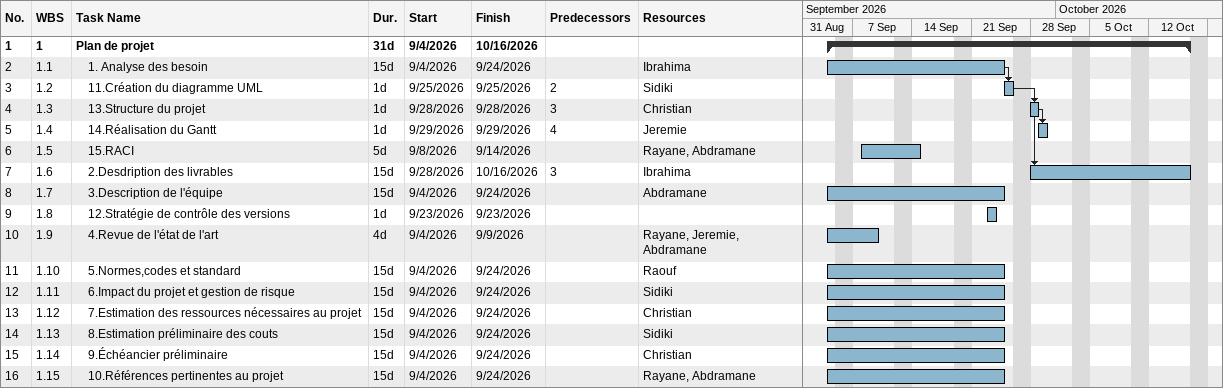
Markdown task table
| ID | WBS | Task | Duration | Start | Finish | Predecessors | Resources |
|---|---|---|---|---|---|---|---|
| 1 | 1 | **Plan de projet** | 31d | 2026-09-04 | 2026-10-16 |  |  |
| 2 | 1.1 | 1. Analyse des besoin | 15d | 2026-09-04 | 2026-09-24 |  | Ibrahima |
| 3 | 1.2 | 11.Création du diagramme UML | 1d | 2026-09-25 | 2026-09-25 | 2 | Sidiki |
| 4 | 1.3 | 13.Structure du projet | 1d | 2026-09-28 | 2026-09-28 | 3 | Christian |
| 5 | 1.4 | 14.Réalisation du Gantt | 1d | 2026-09-29 | 2026-09-29 | 4 | Jeremie |
| 6 | 1.5 | 15.RACI | 5d | 2026-09-08 | 2026-09-14 |  | Rayane, Abdramane |
| 7 | 1.6 | 2.Desdription des livrables | 15d | 2026-09-28 | 2026-10-16 | 3 | Ibrahima |
| 8 | 1.7 | 3.Description de l'équipe | 15d | 2026-09-04 | 2026-09-24 |  | Abdramane |
| 9 | 1.8 | 12.Stratégie de contrôle des versions | 1d | 2026-09-23 | 2026-09-23 |  |  |
| 10 | 1.9 | 4.Revue de l'état de l'art | 4d | 2026-09-04 | 2026-09-09 |  | Rayane, Jeremie, Abdramane |
| 11 | 1.10 | 5.Normes,codes et standard | 15d | 2026-09-04 | 2026-09-24 |  | Raouf |
| 12 | 1.11 | 6.Impact du projet et gestion de risque | 15d | 2026-09-04 | 2026-09-24 |  | Sidiki |
| 13 | 1.12 | 7.Estimation des ressources nécessaires au projet | 15d | 2026-09-04 | 2026-09-24 |  | Christian |
| 14 | 1.13 | 8.Estimation préliminaire des couts | 15d | 2026-09-04 | 2026-09-24 |  | Sidiki |
| 15 | 1.14 | 9.Échéancier préliminaire | 15d | 2026-09-04 | 2026-09-24 |  | Christian |
| 16 | 1.15 | 10.Références pertinentes au projet | 15d | 2026-09-04 | 2026-09-24 |  | Rayane, Abdramane |
